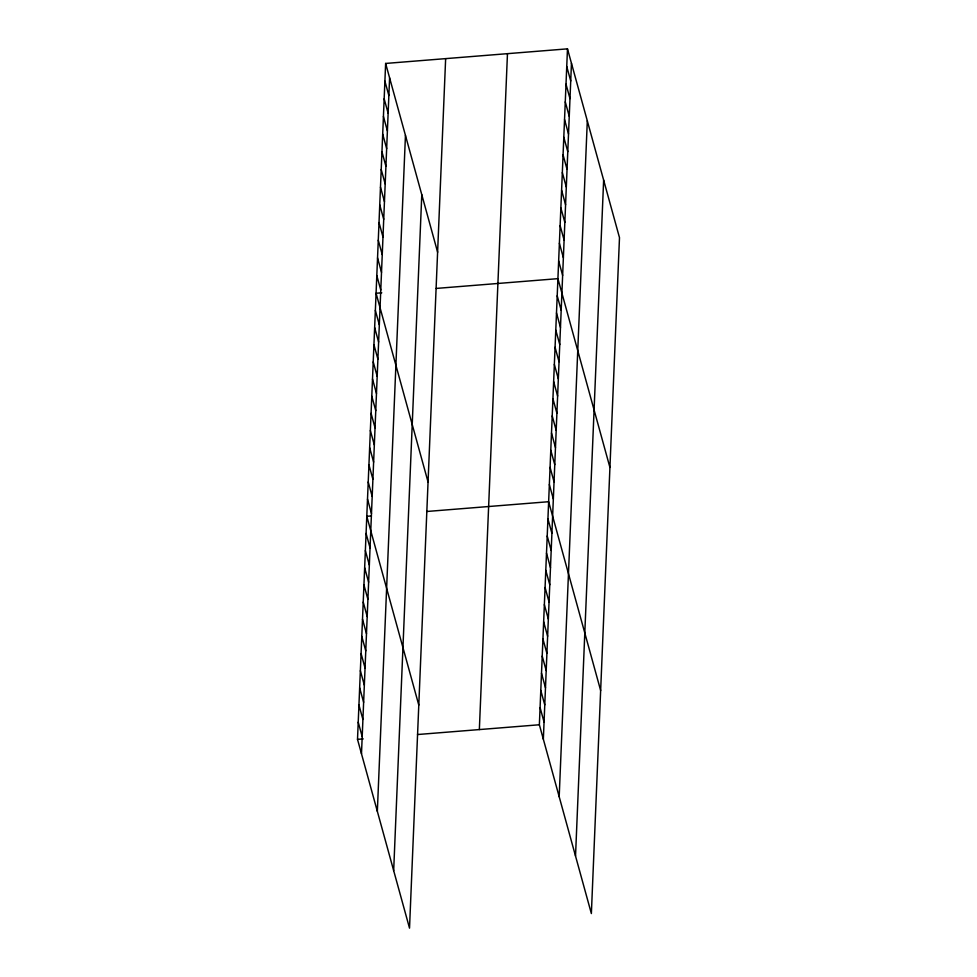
<?xml version="1.0" encoding="UTF-8"?>
<svg xmlns="http://www.w3.org/2000/svg" width="977" height="977" viewBox="0 0 977 977"><rect width="100%" height="100%" fill="white"/><g stroke="black" fill="none" stroke-linecap="round" stroke-linejoin="round"><path stroke-width="1.47" d="M445.646 58.632L409.522 928.15L357.509 739.357L385.634 63.444L567.478 48.85L619.491 237.643L591.366 913.556L539.365 724.763L567.478 48.85M361.49 753.78L389.603 77.879M377.342 811.325L405.455 135.412M393.67 870.605L421.783 194.704M479.353 729.575L507.466 53.662M543.346 739.186L571.46 63.273M559.186 796.731L587.311 120.818M575.526 856.011L603.639 180.11M381.787 292.795L376.072 293.259L428.073 482.052M436.084 288.435L557.928 278.653L609.929 467.458M371.077 515.966L366.79 516.308L418.791 705.101M426.802 511.484L548.647 501.714L600.647 690.507M357.509 739.357L363.224 738.893M417.521 734.533L539.365 724.763M566.745 66.521L570.727 80.957M566.013 84.205L569.982 98.628M565.28 101.877L569.249 116.312M564.547 119.56L568.516 133.983M563.802 137.232L567.784 151.667M563.07 154.916L567.051 169.339M562.337 172.587L566.306 187.022M561.604 190.271L565.573 204.694M560.871 207.942L564.84 222.377M560.126 225.626L564.108 240.049M559.394 243.297L563.375 257.733M558.661 260.981L562.63 275.404M557.208 295.811L561.189 310.246M556.499 312.97L560.468 327.405M555.779 330.128L559.76 344.563M555.07 347.287L559.039 361.722M554.35 364.445L558.331 378.868M553.641 381.604L557.611 396.027M552.933 398.763L556.902 413.186M552.213 415.921L556.194 430.344M551.504 433.08L555.473 447.503M550.784 450.238L554.765 464.661M550.075 467.397L554.044 481.82M549.355 484.555L553.336 498.978M547.926 518.86L551.907 533.295M547.218 536.019L551.187 550.454M546.509 553.177L550.478 567.613M545.789 570.336L549.77 584.771M545.081 587.495L549.05 601.93M544.36 604.653L548.341 619.076M543.652 621.812L547.621 636.235M385.634 63.444L437.635 252.237M542.931 638.97L546.912 653.393M384.889 81.128L388.87 95.551M542.223 656.129L546.192 670.552M384.156 98.799L388.138 113.234M541.502 673.287L545.484 687.71M383.424 116.483L387.393 130.906M540.794 690.446L544.763 704.869M382.691 134.154L386.66 148.589M540.086 707.604L544.055 722.027M381.958 151.838L385.927 166.261M381.213 169.51L385.194 183.945M380.48 187.193L384.462 201.616M379.748 204.865L383.717 219.3M379.015 222.548L382.984 236.971M378.282 240.22L382.251 254.655M377.537 257.904L381.518 272.327M376.804 275.575L380.774 290.01M375.351 310.417L379.332 324.84M374.643 327.576L378.612 341.999M373.935 344.722L377.904 359.157M373.214 361.881L377.195 376.316M372.506 379.039L376.475 393.475M371.785 396.198L375.766 410.633M371.077 413.356L375.046 427.792M370.356 430.515L374.338 444.938M369.648 447.674L373.617 462.097M368.927 464.832L372.909 479.255M368.219 481.991L372.188 496.414M367.511 499.149L371.48 513.572M366.082 533.466L370.051 547.889M365.361 550.625L369.343 565.048M364.653 567.784L368.622 582.207M363.933 584.93L367.914 599.365M363.224 602.088L367.193 616.524M362.504 619.247L366.485 633.682M361.795 636.406L365.764 650.841M361.087 653.564L365.056 667.999M360.366 670.723L364.348 685.146M359.658 687.881L363.627 702.304M358.938 705.04L362.919 719.463M358.229 722.198L362.198 736.621"/></g></svg>
